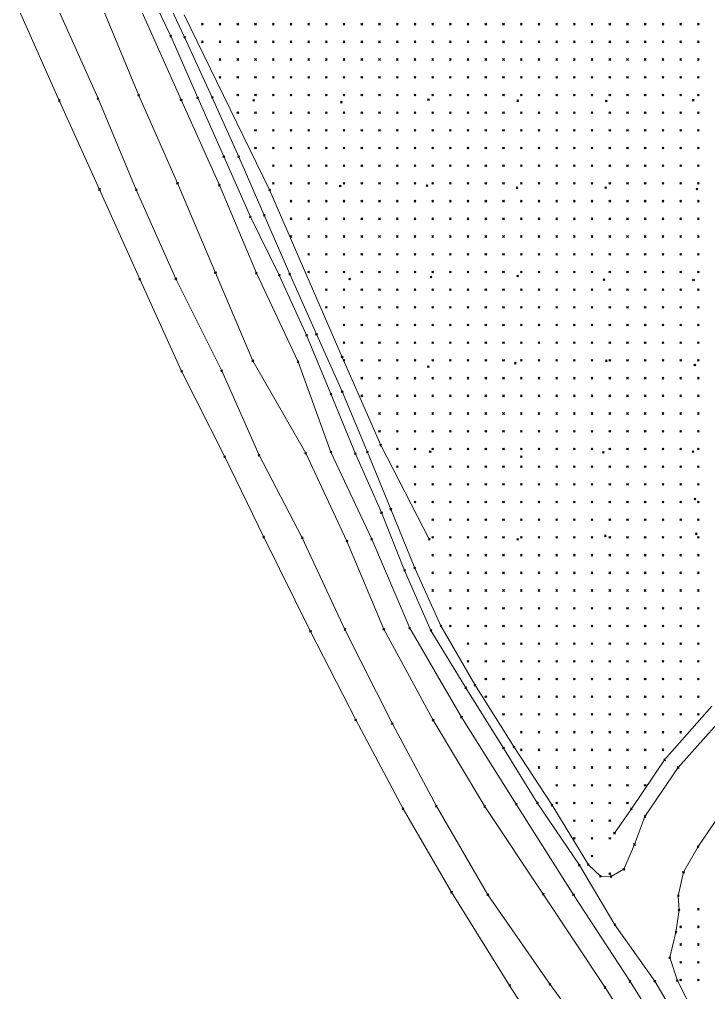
# Model space of a CAD drawing. Header units: metres. Extents: x 441556 to 446409, y 432338 to 461058.
# Drawn here: x 445353.4 to 445470.1, y 434608.5 to 434773.4 of the extents above; entities that cross this region are included whole.
import ezdxf

# ---------------------------------------------------------------- set-up
doc = ezdxf.new("R2010")
doc.units = ezdxf.units.M
doc.header["$MEASUREMENT"] = 0
doc.header["$PDMODE"] = 35
doc.header["$PDSIZE"] = 0.15
for name, color, linetype, lineweight in [('DTM-BRE-RevN_GRP_CANAL', 2, 'Continuous', 0), ('DTM-BRE-RevN_GRP_CANAL IRIGATIE JOS', 2, 'Continuous', 0), ('DTM-BRE-RevN_GRP_CANAL IRIGATIE SUS', 2, 'Continuous', 0), ('DTM-BRE-RevN_GRP_DIG', 2, 'Continuous', 0), ('DTM-BRE-RevN_GRP_TALUZ JOS', 2, 'Continuous', 0), ('DTM-NOK-RevN_LIDAR_co_lidar', 91, 'Continuous', 0), ('DTM-NOK-RevN_RTK', 32, 'Continuous', 0)]:
    doc.layers.add(name, color=color, linetype=linetype, lineweight=lineweight)

msp = doc.modelspace()

# ---------------------------------------------------------------- linework, layer by layer
at = {"layer": 'DTM-BRE-RevN_GRP_CANAL'}
for p, q in [((445374.301, 434780.46, 320.515), (445379.044, 434770.531, 320.467)), ((445376.843, 434780.108, 320.404), (445381.391, 434770.332, 320.414)), ((445379.044, 434770.531, 320.467), (445383.6, 434760.062, 320.385)), ((445381.391, 434770.332, 320.414), (445386.078, 434760.147, 320.412)), ((445383.6, 434760.062, 320.385), (445388.021, 434750.12, 320.411)), ((445386.078, 434760.147, 320.412), (445390.543, 434750.094, 320.414)), ((445388.021, 434750.12, 320.411), (445392.533, 434739.899, 320.38)), ((445390.543, 434750.094, 320.414), (445394.875, 434740.181, 320.367)), ((445392.533, 434739.899, 320.38), (445397.422, 434730.053, 320.205)), ((445394.875, 434740.181, 320.367), (445399.184, 434730.198, 320.212)), ((445397.422, 434730.053, 320.205), (445402.051, 434719.837, 320.243)), ((445399.184, 434730.198, 320.212), (445403.726, 434720.02, 320.195)), ((445403.726, 434720.02, 320.195), (445408.069, 434710.301, 320.189)), ((445402.051, 434719.837, 320.243), (445406.167, 434709.899, 320.198)), ((445408.069, 434710.301, 320.189), (445412.342, 434700.045, 320.22)), ((445406.167, 434709.899, 320.198), (445410.296, 434699.77, 320.242)), ((445410.296, 434699.77, 320.242), (445414.718, 434689.785, 320.176)), ((445412.342, 434700.045, 320.22), (445416.3, 434690.38, 320.186)), ((445416.3, 434690.38, 320.186), (445420.36, 434680.394, 320.104)), ((445414.718, 434689.785, 320.176), (445418.647, 434679.991, 320.153)), ((445420.36, 434680.394, 320.104), (445424.796, 434670.59, 320.037)), ((445418.647, 434679.991, 320.153), (445423.107, 434669.824, 320.047)), ((445424.796, 434670.59, 320.037), (445430.56, 434660.524, 319.929)), ((445423.107, 434669.824, 320.047), (445429.002, 434660.094, 319.897)), ((445429.002, 434660.094, 319.897), (445435.393, 434649.894, 319.923)), ((445430.56, 434660.524, 319.929), (445437.167, 434650.068, 319.896)), ((445435.393, 434649.894, 319.923), (445441.111, 434640.638, 319.909)), ((445437.167, 434650.068, 319.896), (445443.617, 434640.211, 319.922)), ((445441.111, 434640.638, 319.909), (445448.244, 434630.033, 319.842)), ((445443.617, 434640.211, 319.922), (445449.767, 434630.131, 319.817)), ((445448.244, 434630.033, 319.842), (445454.261, 434619.932, 319.929)), ((445449.767, 434630.131, 319.817), (445451.8, 434628.187, 319.841)), ((445453.59, 434628.127, 319.997), (445455.76, 434629.361, 320.007)), ((445451.8, 434628.187, 319.841), (445453.59, 434628.127, 319.997)), ((445464.977, 434624.879, 319.971), (445465.121, 434622.436, 319.908)), ((445465.121, 434622.436, 319.908), (445464.577, 434618.689, 319.815)), ((445454.261, 434619.932, 319.929), (445461.009, 434610.371, 319.685)), ((445464.577, 434618.689, 319.815), (445463.524, 434614.38, 319.682)), ((445463.524, 434614.38, 319.682), (445464.826, 434610.458, 319.58)), ((445461.009, 434610.371, 319.685), (445467.2, 434599.877, 319.506)), ((445464.826, 434610.458, 319.58), (445470.011, 434600.389, 319.48))]:
    msp.add_line(p, q, dxfattribs=at)
at = {"layer": 'DTM-BRE-RevN_GRP_CANAL IRIGATIE JOS'}
for p, q in [((445380.804, 434759.728, 322.281), (445374.179, 434774.529, 322.226)), ((445387.276, 434745.28, 322.349), (445380.804, 434759.728, 322.281)), ((445393.535, 434730.356, 322.397), (445387.276, 434745.28, 322.349)), ((445400.606, 434715.339, 322.37), (445393.535, 434730.356, 322.397)), ((445406.166, 434700.05, 322.318), (445400.606, 434715.339, 322.37)), ((445413.067, 434685.265, 322.194), (445406.166, 434700.05, 322.318)), ((445419.503, 434670.192, 322.117), (445413.067, 434685.265, 322.194)), ((445428.27, 434655.119, 322.074), (445419.503, 434670.192, 322.117)), ((445462.669, 434647.901, 322.431), (445470.691, 434656.982, 322.431)), ((445437.551, 434640.383, 322.142), (445428.27, 434655.119, 322.074)), ((445457.046, 434639.593, 322.317), (445462.669, 434647.901, 322.431)), ((445447.246, 434625.041, 322.028), (445437.551, 434640.383, 322.142)), ((445454.184, 434635.468, 322.374), (445457.046, 434639.593, 322.317)), ((445456.814, 434610.341, 321.804), (445447.246, 434625.041, 322.028)), ((445466.545, 434594.802, 321.629), (445456.814, 434610.341, 321.804))]:
    msp.add_line(p, q, dxfattribs=at)
at = {"layer": 'DTM-BRE-RevN_GRP_CANAL IRIGATIE SUS'}
for p, q in [((445395.789, 434744.461, 321.644), (445381.336, 434774.153, 321.284)), ((445408.065, 434716.154, 321.664), (445395.789, 434744.461, 321.644)), ((445414.586, 434701.225, 321.759), (445408.065, 434716.154, 321.664)), ((445422.809, 434685.288, 321.777), (445414.586, 434701.225, 321.759)), ((445464.956, 434646.606, 320.317), (445472.447, 434655.026, 320.317)), ((445459.333, 434638.298, 320.088), (445464.956, 434646.606, 320.317)), ((445468.333, 434633.202, 320.088), (445473.957, 434641.51, 320.317)), ((445457.566, 434633.553, 319.917), (445459.333, 434638.298, 320.088)), ((445455.76, 434629.361, 320.007), (445457.566, 434633.553, 319.917)), ((445465.87, 434628.851, 320.26), (445468.333, 434633.202, 320.088)), ((445464.977, 434624.879, 319.971), (445465.87, 434628.851, 320.26))]:
    msp.add_line(p, q, dxfattribs=at)
at = {"layer": 'DTM-BRE-RevN_GRP_DIG'}
for p, q in [((445360.168, 434759.636, 326.44), (445353.424, 434774.741, 326.441)), ((445366.736, 434759.951, 326.141), (445360.12, 434774.681, 326.088)), ((445366.978, 434744.545, 326.41), (445360.168, 434759.636, 326.44)), ((445373.194, 434744.502, 326.159), (445366.736, 434759.951, 326.141)), ((445373.79, 434729.326, 326.327), (445366.978, 434744.545, 326.41)), ((445379.894, 434729.409, 326.033), (445373.194, 434744.502, 326.159)), ((445380.881, 434713.748, 326.326), (445373.79, 434729.326, 326.327)), ((445387.677, 434713.837, 325.932), (445379.894, 434729.409, 326.033)), ((445388.172, 434699.261, 326.31), (445380.881, 434713.748, 326.326)), ((445394.001, 434699.502, 326.027), (445387.677, 434713.837, 325.932)), ((445394.782, 434685.635, 326.312), (445388.172, 434699.261, 326.31)), ((445401.312, 434685.51, 325.905), (445394.001, 434699.502, 326.027)), ((445402.701, 434669.664, 326.31), (445394.782, 434685.635, 326.312)), ((445408.536, 434669.976, 325.942), (445401.312, 434685.51, 325.905)), ((445410.37, 434654.648, 326.321), (445402.701, 434669.664, 326.31)), ((445416.567, 434654.015, 326.1), (445408.536, 434669.976, 325.942)), ((445418.377, 434639.588, 326.272), (445410.37, 434654.648, 326.321)), ((445424.031, 434640.028, 326.064), (445416.567, 434654.015, 326.1)), ((445426.572, 434625.466, 326.254), (445418.377, 434639.588, 326.272)), ((445432.729, 434625.032, 326.061), (445424.031, 434640.028, 326.064)), ((445436.421, 434609.669, 326.2), (445426.572, 434625.466, 326.254)), ((445443.261, 434609.838, 326.016), (445432.729, 434625.032, 326.061)), ((445445.706, 434594.984, 326.145), (445436.421, 434609.669, 326.2)), ((445453.826, 434595.61, 325.879), (445443.261, 434609.838, 326.016))]:
    msp.add_line(p, q, dxfattribs=at)
at = {"layer": 'DTM-BRE-RevN_GRP_TALUZ JOS'}
for p, q in [((445373.609, 434760.491, 322.524), (445367.757, 434774.653, 322.444)), ((445380.189, 434745.602, 322.674), (445373.609, 434760.491, 322.524)), ((445386.621, 434730.447, 322.714), (445380.189, 434745.602, 322.674)), ((445392.945, 434715.519, 322.847), (445386.621, 434730.447, 322.714)), ((445401.897, 434699.855, 322.427), (445392.945, 434715.519, 322.847)), ((445408.879, 434684.962, 322.094), (445401.897, 434699.855, 322.427)), ((445415.117, 434670.026, 322.253), (445408.879, 434684.962, 322.094)), ((445423.468, 434654.625, 322.131), (445415.117, 434670.026, 322.253)), ((445432.197, 434639.995, 322.062), (445423.468, 434654.625, 322.131)), ((445442.116, 434625.142, 322.086), (445432.197, 434639.995, 322.062)), ((445452.581, 434609.326, 321.884), (445442.116, 434625.142, 322.086)), ((445462.244, 434594.394, 321.803), (445452.581, 434609.326, 321.884))]:
    msp.add_line(p, q, dxfattribs=at)
at = {"layer": 'DTM-NOK-RevN_LIDAR_co_lidar'}
for p in [(445384.399, 434772.567, 321.055), (445387.398, 434772.567, 321.453), (445390.398, 434772.567, 321.335), (445393.397, 434772.567, 321.334), (445396.396, 434772.567, 321.328), (445399.396, 434772.567, 321.282), (445402.395, 434772.567, 321.22), (445405.394, 434772.567, 321.105), (445408.394, 434772.567, 321.098), (445411.393, 434772.567, 321.134), (445414.393, 434772.567, 321.162), (445417.392, 434772.567, 321.203), (445420.391, 434772.567, 321.256), (445423.391, 434772.567, 321.288), (445426.39, 434772.567, 321.307), (445429.39, 434772.567, 321.323), (445432.389, 434772.567, 321.316), (445435.388, 434772.567, 321.293), (445438.388, 434772.567, 321.357), (445441.387, 434772.567, 321.462), (445444.386, 434772.567, 321.528), (445447.386, 434772.567, 321.578), (445450.385, 434772.567, 321.637), (445453.385, 434772.567, 321.644), (445456.384, 434772.567, 321.66), (445459.383, 434772.567, 321.666), (445462.383, 434772.567, 321.692), (445465.382, 434772.567, 321.719), (445468.382, 434772.567, 321.739), (445384.399, 434769.568, 320.616), (445387.398, 434769.568, 321.036), (445390.398, 434769.568, 321.257), (445393.397, 434769.568, 321.186), (445396.396, 434769.568, 321.187), (445399.396, 434769.568, 321.167), (445402.395, 434769.568, 321.129), (445405.394, 434769.568, 321.118), (445408.394, 434769.568, 321.145), (445411.393, 434769.568, 321.202), (445414.393, 434769.568, 321.254), (445417.392, 434769.568, 321.258), (445420.391, 434769.568, 321.283), (445423.391, 434769.568, 321.315), (445426.39, 434769.568, 321.328), (445429.39, 434769.568, 321.355), (445432.389, 434769.568, 321.414), (445435.388, 434769.568, 321.431), (445438.388, 434769.568, 321.45), (445441.387, 434769.568, 321.522), (445444.386, 434769.568, 321.558), (445447.386, 434769.568, 321.603), (445450.385, 434769.568, 321.63), (445453.385, 434769.568, 321.659), (445456.384, 434769.568, 321.697), (445459.383, 434769.568, 321.704), (445462.383, 434769.568, 321.731), (445465.382, 434769.568, 321.764), (445468.382, 434769.568, 321.754), (445387.398, 434766.568, 320.626), (445390.398, 434766.568, 320.958), (445393.397, 434766.568, 321.138), (445396.396, 434766.568, 321.093), (445399.396, 434766.568, 321.078), (445402.395, 434766.568, 321.112), (445405.394, 434766.568, 321.189), (445408.394, 434766.568, 321.269), (445411.393, 434766.568, 321.343), (445414.393, 434766.568, 321.361), (445417.392, 434766.568, 321.364), (445420.391, 434766.568, 321.334), (445423.391, 434766.568, 321.302), (445426.39, 434766.568, 321.358), (445429.39, 434766.568, 321.428), (445432.389, 434766.568, 321.466), (445435.388, 434766.568, 321.493), (445438.388, 434766.568, 321.506), (445441.387, 434766.568, 321.522), (445444.386, 434766.568, 321.515), (445447.386, 434766.568, 321.568), (445450.385, 434766.568, 321.614), (445453.385, 434766.568, 321.607), (445456.384, 434766.568, 321.639), (445459.383, 434766.568, 321.66), (445462.383, 434766.568, 321.682), (445465.382, 434766.568, 321.728), (445468.382, 434766.568, 321.727), (445387.398, 434763.569, 320.565), (445390.398, 434763.569, 320.909), (445393.397, 434763.569, 321.196), (445396.396, 434763.569, 321.097), (445399.396, 434763.569, 321.101), (445402.395, 434763.569, 321.17), (445405.394, 434763.569, 321.228), (445408.394, 434763.569, 321.32), (445411.393, 434763.569, 321.375), (445414.393, 434763.569, 321.423), (445417.392, 434763.569, 321.436), (445420.391, 434763.569, 321.416), (445423.391, 434763.569, 321.415), (445426.39, 434763.569, 321.458), (445429.39, 434763.569, 321.503), (445432.389, 434763.569, 321.52), (445435.388, 434763.569, 321.497), (445438.388, 434763.569, 321.482), (445441.387, 434763.569, 321.547), (445444.386, 434763.569, 321.579), (445447.386, 434763.569, 321.616), (445450.385, 434763.569, 321.597), (445453.385, 434763.569, 321.617), (445456.384, 434763.569, 321.647), (445459.383, 434763.569, 321.682), (445462.383, 434763.569, 321.678), (445465.382, 434763.569, 321.678), (445468.382, 434763.569, 321.723), (445390.398, 434760.57, 320.698), (445393.397, 434760.57, 321.213), (445396.396, 434760.57, 321.189), (445399.396, 434760.57, 321.185), (445402.395, 434760.57, 321.217), (445405.394, 434760.57, 321.277), (445408.394, 434760.57, 321.326), (445411.393, 434760.57, 321.375), (445414.393, 434760.57, 321.391), (445417.392, 434760.57, 321.426), (445420.391, 434760.57, 321.425), (445423.391, 434760.57, 321.443), (445426.39, 434760.57, 321.477), (445429.39, 434760.57, 321.457), (445432.389, 434760.57, 321.448), (445435.388, 434760.57, 321.46), (445438.388, 434760.57, 321.475), (445441.387, 434760.57, 321.509), (445444.386, 434760.57, 321.566), (445447.386, 434760.57, 321.599), (445450.385, 434760.57, 321.609), (445453.385, 434760.57, 321.6), (445456.384, 434760.57, 321.607), (445459.383, 434760.57, 321.62), (445462.383, 434760.57, 321.655), (445465.382, 434760.57, 321.694), (445468.382, 434760.57, 321.727), (445390.398, 434757.57, 320.227), (445393.397, 434757.57, 320.779), (445396.396, 434757.57, 321.423), (445399.396, 434757.57, 321.446), (445402.395, 434757.57, 321.468), (445405.394, 434757.57, 321.473), (445408.394, 434757.57, 321.403), (445411.393, 434757.57, 321.392), (445414.393, 434757.57, 321.413), (445417.392, 434757.57, 321.443), (445420.391, 434757.57, 321.467), (445423.391, 434757.57, 321.478), (445426.39, 434757.57, 321.47), (445429.39, 434757.57, 321.459), (445432.389, 434757.57, 321.45), (445435.388, 434757.57, 321.526), (445438.388, 434757.57, 321.526), (445441.387, 434757.57, 321.533), (445444.386, 434757.57, 321.606), (445447.386, 434757.57, 321.625), (445450.385, 434757.57, 321.626), (445453.385, 434757.57, 321.643), (445456.384, 434757.57, 321.688), (445459.383, 434757.57, 321.701), (445462.383, 434757.57, 321.693), (445465.382, 434757.57, 321.7), (445468.382, 434757.57, 321.744), (445393.397, 434754.571, 321.021), (445396.396, 434754.571, 322.144), (445399.396, 434754.571, 321.807), (445402.395, 434754.571, 321.778), (445405.394, 434754.571, 321.605), (445408.394, 434754.571, 321.398), (445411.393, 434754.571, 321.383), (445414.393, 434754.571, 321.43), (445417.392, 434754.571, 321.455), (445420.391, 434754.571, 321.467), (445423.391, 434754.571, 321.502), (445426.39, 434754.571, 321.518), (445429.39, 434754.571, 321.542), (445432.389, 434754.571, 321.566), (445435.388, 434754.571, 321.555), (445438.388, 434754.571, 321.575), (445441.387, 434754.571, 321.595), (445444.386, 434754.571, 321.613), (445447.386, 434754.571, 321.639), (445450.385, 434754.571, 321.638), (445453.385, 434754.571, 321.703), (445456.384, 434754.571, 321.777), (445459.383, 434754.571, 321.745), (445462.383, 434754.571, 321.716), (445465.382, 434754.571, 321.711), (445468.382, 434754.571, 321.71), (445393.397, 434751.571, 321.077), (445396.396, 434751.571, 321.913), (445399.396, 434751.571, 322.161), (445402.395, 434751.571, 322.048), (445405.394, 434751.571, 321.724), (445408.394, 434751.571, 321.513), (445411.393, 434751.571, 321.514), (445414.393, 434751.571, 321.559), (445417.392, 434751.571, 321.563), (445420.391, 434751.571, 321.564), (445423.391, 434751.571, 321.595), (445426.39, 434751.571, 321.597), (445429.39, 434751.571, 321.606), (445432.389, 434751.571, 321.619), (445435.388, 434751.571, 321.658), (445438.388, 434751.571, 321.722), (445441.387, 434751.571, 321.747), (445444.386, 434751.571, 321.751), (445447.386, 434751.571, 321.765), (445450.385, 434751.571, 321.792), (445453.385, 434751.571, 321.799), (445456.384, 434751.571, 321.812), (445459.383, 434751.571, 321.733), (445462.383, 434751.571, 321.717), (445465.382, 434751.571, 321.728), (445468.382, 434751.571, 321.772), (445396.396, 434748.572, 321.843), (445399.396, 434748.572, 322.552), (445402.395, 434748.572, 322.193), (445405.394, 434748.572, 321.796), (445408.394, 434748.572, 321.561), (445411.393, 434748.572, 321.563), (445414.393, 434748.572, 321.585), (445417.392, 434748.572, 321.641), (445420.391, 434748.572, 321.682), (445423.391, 434748.572, 321.668), (445426.39, 434748.572, 321.637), (445429.39, 434748.572, 321.641), (445432.389, 434748.572, 321.676), (445435.388, 434748.572, 321.71), (445438.388, 434748.572, 321.8), (445441.387, 434748.572, 321.847), (445444.386, 434748.572, 321.889), (445447.386, 434748.572, 321.862), (445450.385, 434748.572, 321.827), (445453.385, 434748.572, 321.825), (445456.384, 434748.572, 321.815), (445459.383, 434748.572, 321.773), (445462.383, 434748.572, 321.762), (445465.382, 434748.572, 321.767), (445468.382, 434748.572, 321.809), (445396.396, 434745.573, 321.932), (445399.396, 434745.573, 322.751), (445402.395, 434745.573, 322.311), (445405.394, 434745.573, 321.862), (445408.394, 434745.573, 321.672), (445411.393, 434745.573, 321.653), (445414.393, 434745.573, 321.673), (445417.392, 434745.573, 321.727), (445420.391, 434745.573, 321.74), (445423.391, 434745.573, 321.7), (445426.39, 434745.573, 321.668), (445429.39, 434745.573, 321.663), (445432.389, 434745.573, 321.668), (445435.388, 434745.573, 321.708), (445438.388, 434745.573, 321.774), (445441.387, 434745.573, 321.853), (445444.386, 434745.573, 321.915), (445447.386, 434745.573, 321.928), (445450.385, 434745.573, 321.875), (445453.385, 434745.573, 321.874), (445456.384, 434745.573, 321.856), (445459.383, 434745.573, 321.82), (445462.383, 434745.573, 321.802), (445465.382, 434745.573, 321.804), (445468.382, 434745.573, 321.852), (445399.396, 434742.573, 321.917), (445402.395, 434742.573, 321.969), (445405.394, 434742.573, 321.746), (445408.394, 434742.573, 321.621), (445411.393, 434742.573, 321.598), (445414.393, 434742.573, 321.59), (445417.392, 434742.573, 321.598), (445420.391, 434742.573, 321.625), (445423.391, 434742.573, 321.639), (445426.39, 434742.573, 321.617), (445429.39, 434742.573, 321.592), (445432.389, 434742.573, 321.587), (445435.388, 434742.573, 321.595), (445438.388, 434742.573, 321.643), (445441.387, 434742.573, 321.695), (445444.386, 434742.573, 321.74), (445447.386, 434742.573, 321.733), (445450.385, 434742.573, 321.749), (445453.385, 434742.573, 321.771), (445456.384, 434742.573, 321.728), (445459.383, 434742.573, 321.714), (445462.383, 434742.573, 321.705), (445465.382, 434742.573, 321.72), (445468.382, 434742.573, 321.771), (445399.396, 434739.574, 321.172), (445402.395, 434739.574, 321.801), (445405.394, 434739.574, 321.647), (445408.394, 434739.574, 321.62), (445411.393, 434739.574, 321.591), (445414.393, 434739.574, 321.55), (445417.392, 434739.574, 321.534), (445420.391, 434739.574, 321.552), (445423.391, 434739.574, 321.572), (445426.39, 434739.574, 321.572), (445429.39, 434739.574, 321.564), (445432.389, 434739.574, 321.559), (445435.388, 434739.574, 321.575), (445438.388, 434739.574, 321.608), (445441.387, 434739.574, 321.619), (445444.386, 434739.574, 321.631), (445447.386, 434739.574, 321.667), (445450.385, 434739.574, 321.722), (445453.385, 434739.574, 321.747), (445456.384, 434739.574, 321.69), (445459.383, 434739.574, 321.655), (445462.383, 434739.574, 321.68), (445465.382, 434739.574, 321.702), (445468.382, 434739.574, 321.749), (445399.396, 434736.574, 320.742), (445402.395, 434736.574, 321.657), (445405.394, 434736.574, 321.744), (445408.394, 434736.574, 321.741), (445411.393, 434736.574, 321.597), (445414.393, 434736.574, 321.608), (445417.392, 434736.574, 321.546), (445420.391, 434736.574, 321.549), (445423.391, 434736.574, 321.552), (445426.39, 434736.574, 321.544), (445429.39, 434736.574, 321.557), (445432.389, 434736.574, 321.602), (445435.388, 434736.574, 321.652), (445438.388, 434736.574, 321.65), (445441.387, 434736.574, 321.659), (445444.386, 434736.574, 321.707), (445447.386, 434736.574, 321.712), (445450.385, 434736.574, 321.755), (445453.385, 434736.574, 321.822), (445456.384, 434736.574, 321.798), (445459.383, 434736.574, 321.739), (445462.383, 434736.574, 321.741), (445465.382, 434736.574, 321.74), (445468.382, 434736.574, 321.793), (445402.395, 434733.575, 321.155), (445405.394, 434733.575, 322.241), (445408.394, 434733.575, 322.011), (445411.393, 434733.575, 321.508), (445414.393, 434733.575, 321.563), (445417.392, 434733.575, 321.589), (445420.391, 434733.575, 321.63), (445423.391, 434733.575, 321.575), (445426.39, 434733.575, 321.562), (445429.39, 434733.575, 321.602), (445432.389, 434733.575, 321.609), (445435.388, 434733.575, 321.609), (445438.388, 434733.575, 321.65), (445441.387, 434733.575, 321.654), (445444.386, 434733.575, 321.695), (445447.386, 434733.575, 321.703), (445450.385, 434733.575, 321.794), (445453.385, 434733.575, 321.893), (445456.384, 434733.575, 321.854), (445459.383, 434733.575, 321.818), (445462.383, 434733.575, 321.79), (445465.382, 434733.575, 321.774), (445468.382, 434733.575, 321.793), (445402.395, 434730.576, 320.793), (445405.394, 434730.576, 321.889), (445408.394, 434730.576, 321.782), (445411.393, 434730.576, 321.602), (445414.393, 434730.576, 321.682), (445417.392, 434730.576, 321.649), (445420.391, 434730.576, 321.564), (445423.391, 434730.576, 321.558), (445426.39, 434730.576, 321.541), (445429.39, 434730.576, 321.56), (445432.389, 434730.576, 321.584), (445435.388, 434730.576, 321.574), (445438.388, 434730.576, 321.602), (445441.387, 434730.576, 321.633), (445444.386, 434730.576, 321.691), (445447.386, 434730.576, 321.722), (445450.385, 434730.576, 321.795), (445453.385, 434730.576, 321.846), (445456.384, 434730.576, 321.846), (445459.383, 434730.576, 321.871), (445462.383, 434730.576, 321.835), (445465.382, 434730.576, 321.796), (445468.382, 434730.576, 321.929), (445405.394, 434727.576, 321.083), (445408.394, 434727.576, 321.699), (445411.393, 434727.576, 321.721), (445414.393, 434727.576, 321.695), (445417.392, 434727.576, 321.758), (445420.391, 434727.576, 321.741), (445423.391, 434727.576, 321.609), (445426.39, 434727.576, 321.604), (445429.39, 434727.576, 321.638), (445432.389, 434727.576, 321.665), (445435.388, 434727.576, 321.678), (445438.388, 434727.576, 321.676), (445441.387, 434727.576, 321.718), (445444.386, 434727.576, 321.773), (445447.386, 434727.576, 321.855), (445450.385, 434727.576, 321.921), (445453.385, 434727.576, 321.95), (445456.384, 434727.576, 321.993), (445459.383, 434727.576, 322.026), (445462.383, 434727.576, 321.922), (445465.382, 434727.576, 321.924), (445468.382, 434727.576, 322.017), (445405.394, 434724.577, 320.593), (445408.394, 434724.577, 321.666), (445411.393, 434724.577, 322.024), (445414.393, 434724.577, 321.898), (445417.392, 434724.577, 321.961), (445420.391, 434724.577, 321.808), (445423.391, 434724.577, 321.635), (445426.39, 434724.577, 321.672), (445429.39, 434724.577, 321.678), (445432.389, 434724.577, 321.722), (445435.388, 434724.577, 321.756), (445438.388, 434724.577, 321.763), (445441.387, 434724.577, 321.764), (445444.386, 434724.577, 321.81), (445447.386, 434724.577, 321.877), (445450.385, 434724.577, 321.957), (445453.385, 434724.577, 322.017), (445456.384, 434724.577, 322.012), (445459.383, 434724.577, 321.953), (445462.383, 434724.577, 321.926), (445465.382, 434724.577, 321.969), (445468.382, 434724.577, 322.019), (445408.394, 434721.578, 321.435), (445411.393, 434721.578, 322.618), (445414.393, 434721.578, 322.611), (445417.392, 434721.578, 322.245), (445420.391, 434721.578, 321.875), (445423.391, 434721.578, 321.678), (445426.39, 434721.578, 321.678), (445429.39, 434721.578, 321.672), (445432.389, 434721.578, 321.662), (445435.388, 434721.578, 321.714), (445438.388, 434721.578, 321.723), (445441.387, 434721.578, 321.696), (445444.386, 434721.578, 321.752), (445447.386, 434721.578, 321.79), (445450.385, 434721.578, 321.861), (445453.385, 434721.578, 321.891), (445456.384, 434721.578, 321.913), (445459.383, 434721.578, 321.868), (445462.383, 434721.578, 321.867), (445465.382, 434721.578, 321.915), (445468.382, 434721.578, 322.01), (445408.394, 434718.578, 321.763), (445411.393, 434718.578, 323.132), (445414.393, 434718.578, 322.992), (445417.392, 434718.578, 322.48), (445420.391, 434718.578, 321.937), (445423.391, 434718.578, 321.705), (445426.39, 434718.578, 321.671), (445429.39, 434718.578, 321.691), (445432.389, 434718.578, 321.673), (445435.388, 434718.578, 321.69), (445438.388, 434718.578, 321.716), (445441.387, 434718.578, 321.757), (445444.386, 434718.578, 321.748), (445447.386, 434718.578, 321.772), (445450.385, 434718.578, 321.828), (445453.385, 434718.578, 321.852), (445456.384, 434718.578, 321.864), (445459.383, 434718.578, 321.882), (445462.383, 434718.578, 321.902), (445465.382, 434718.578, 321.945), (445468.382, 434718.578, 322.019), (445408.394, 434715.579, 321.514), (445411.393, 434715.579, 322.528), (445414.393, 434715.579, 322.928), (445417.392, 434715.579, 322.482), (445420.391, 434715.579, 322.06), (445423.391, 434715.579, 321.734), (445426.39, 434715.579, 321.683), (445429.39, 434715.579, 321.67), (445432.389, 434715.579, 321.682), (445435.388, 434715.579, 321.742), (445438.388, 434715.579, 321.774), (445441.387, 434715.579, 321.809), (445444.386, 434715.579, 321.809), (445447.386, 434715.579, 321.857), (445450.385, 434715.579, 321.921), (445453.385, 434715.579, 321.949), (445456.384, 434715.579, 321.971), (445459.383, 434715.579, 322.012), (445462.383, 434715.579, 322.036), (445465.382, 434715.579, 322.1), (445468.382, 434715.579, 322.138), (445411.393, 434712.579, 321.526), (445414.393, 434712.579, 322.494), (445417.392, 434712.579, 322.506), (445420.391, 434712.579, 322.353), (445423.391, 434712.579, 321.907), (445426.39, 434712.579, 321.646), (445429.39, 434712.579, 321.648), (445432.389, 434712.579, 321.663), (445435.388, 434712.579, 321.708), (445438.388, 434712.579, 321.756), (445441.387, 434712.579, 321.802), (445444.386, 434712.579, 321.828), (445447.386, 434712.579, 321.881), (445450.385, 434712.579, 321.98), (445453.385, 434712.579, 322.058), (445456.384, 434712.579, 322.091), (445459.383, 434712.579, 322.124), (445462.383, 434712.579, 322.14), (445465.382, 434712.579, 322.218), (445468.382, 434712.579, 322.278), (445411.393, 434709.58, 320.76), (445414.393, 434709.58, 321.571), (445417.392, 434709.58, 322.277), (445420.391, 434709.58, 322.731), (445423.391, 434709.58, 322.171), (445426.39, 434709.58, 321.852), (445429.39, 434709.58, 321.704), (445432.389, 434709.58, 321.668), (445435.388, 434709.58, 321.692), (445438.388, 434709.58, 321.74), (445441.387, 434709.58, 321.853), (445444.386, 434709.58, 322.042), (445447.386, 434709.58, 322.042), (445450.385, 434709.58, 322.059), (445453.385, 434709.58, 322.096), (445456.384, 434709.58, 322.119), (445459.383, 434709.58, 322.184), (445462.383, 434709.58, 322.284), (445465.382, 434709.58, 322.315), (445468.382, 434709.58, 322.357), (445414.393, 434706.581, 321.253), (445417.392, 434706.581, 322.172), (445420.391, 434706.581, 322.593), (445423.391, 434706.581, 322.086), (445426.39, 434706.581, 321.716), (445429.39, 434706.581, 321.637), (445432.389, 434706.581, 321.652), (445435.388, 434706.581, 321.69), (445438.388, 434706.581, 321.749), (445441.387, 434706.581, 321.832), (445444.386, 434706.581, 321.993), (445447.386, 434706.581, 322.087), (445450.385, 434706.581, 322.097), (445453.385, 434706.581, 322.117), (445456.384, 434706.581, 322.108), (445459.383, 434706.581, 322.129), (445462.383, 434706.581, 322.227), (445465.382, 434706.581, 322.251), (445468.382, 434706.581, 322.237), (445414.393, 434703.581, 321.549), (445417.392, 434703.581, 322.761), (445420.391, 434703.581, 322.724), (445423.391, 434703.581, 322.164), (445426.39, 434703.581, 321.721), (445429.39, 434703.581, 321.64), (445432.389, 434703.581, 321.659), (445435.388, 434703.581, 321.701), (445438.388, 434703.581, 321.773), (445441.387, 434703.581, 321.888), (445444.386, 434703.581, 322.001), (445447.386, 434703.581, 322.114), (445450.385, 434703.581, 322.141), (445453.385, 434703.581, 322.174), (445456.384, 434703.581, 322.15), (445459.383, 434703.581, 322.118), (445462.383, 434703.581, 322.103), (445465.382, 434703.581, 322.136), (445468.382, 434703.581, 322.184), (445417.392, 434700.582, 322.434), (445420.391, 434700.582, 322.348), (445423.391, 434700.582, 321.861), (445426.39, 434700.582, 321.661), (445429.39, 434700.582, 321.653), (445432.389, 434700.582, 321.64), (445435.388, 434700.582, 321.752), (445438.388, 434700.582, 321.804), (445441.387, 434700.582, 321.904), (445444.386, 434700.582, 322.033), (445447.386, 434700.582, 322.074), (445450.385, 434700.582, 322.105), (445453.385, 434700.582, 322.182), (445456.384, 434700.582, 322.204), (445459.383, 434700.582, 322.158), (445462.383, 434700.582, 322.134), (445465.382, 434700.582, 322.156), (445468.382, 434700.582, 322.184), (445417.392, 434697.583, 321.583), (445420.391, 434697.583, 322.076), (445423.391, 434697.583, 322.015), (445426.39, 434697.583, 321.866), (445429.39, 434697.583, 321.791), (445432.389, 434697.583, 321.703), (445435.388, 434697.583, 321.762), (445438.388, 434697.583, 321.776), (445441.387, 434697.583, 321.95), (445444.386, 434697.583, 322.244), (445447.386, 434697.583, 322.064), (445450.385, 434697.583, 322.085), (445453.385, 434697.583, 322.248), (445456.384, 434697.583, 322.369), (445459.383, 434697.583, 322.268), (445462.383, 434697.583, 322.244), (445465.382, 434697.583, 322.206), (445468.382, 434697.583, 322.169), (445420.391, 434694.583, 321.795), (445423.391, 434694.583, 322.046), (445426.39, 434694.583, 321.969), (445429.39, 434694.583, 321.755), (445432.389, 434694.583, 321.716), (445435.388, 434694.583, 321.675), (445438.388, 434694.583, 321.738), (445441.387, 434694.583, 321.921), (445444.386, 434694.583, 322.07), (445447.386, 434694.583, 321.904), (445450.385, 434694.583, 321.995), (445453.385, 434694.583, 322.162), (445456.384, 434694.583, 322.254), (445459.383, 434694.583, 322.229), (445462.383, 434694.583, 322.198), (445465.382, 434694.583, 322.134), (445468.382, 434694.583, 322.122), (445420.391, 434691.584, 321.191), (445423.391, 434691.584, 322.286), (445426.39, 434691.584, 322.168), (445429.39, 434691.584, 321.859), (445432.389, 434691.584, 321.654), (445435.388, 434691.584, 321.626), (445438.388, 434691.584, 321.682), (445441.387, 434691.584, 321.859), (445444.386, 434691.584, 322.071), (445447.386, 434691.584, 322.093), (445450.385, 434691.584, 322.124), (445453.385, 434691.584, 322.236), (445456.384, 434691.584, 322.286), (445459.383, 434691.584, 322.276), (445462.383, 434691.584, 322.308), (445465.382, 434691.584, 322.331), (445468.382, 434691.584, 322.189), (445423.391, 434688.584, 321.861), (445426.39, 434688.584, 322.372), (445429.39, 434688.584, 322.077), (445432.389, 434688.584, 321.833), (445435.388, 434688.584, 321.764), (445438.388, 434688.584, 321.867), (445441.387, 434688.584, 322.046), (445444.386, 434688.584, 322.324), (445447.386, 434688.584, 322.352), (445450.385, 434688.584, 322.274), (445453.385, 434688.584, 322.381), (445456.384, 434688.584, 322.42), (445459.383, 434688.584, 322.479), (445462.383, 434688.584, 322.393), (445465.382, 434688.584, 322.396), (445468.382, 434688.584, 322.32), (445423.391, 434685.585, 321.802), (445426.39, 434685.585, 322.757), (445429.39, 434685.585, 322.419), (445432.389, 434685.585, 322.064), (445435.388, 434685.585, 321.935), (445438.388, 434685.585, 321.947), (445441.387, 434685.585, 322.23), (445444.386, 434685.585, 322.547), (445447.386, 434685.585, 322.439), (445450.385, 434685.585, 322.338), (445453.385, 434685.585, 322.43), (445456.384, 434685.585, 322.54), (445459.383, 434685.585, 322.728), (445462.383, 434685.585, 322.695), (445465.382, 434685.585, 322.703), (445468.382, 434685.585, 322.744), (445423.391, 434682.586, 321.564), (445426.39, 434682.586, 322.82), (445429.39, 434682.586, 322.454), (445432.389, 434682.586, 322.339), (445435.388, 434682.586, 322.426), (445438.388, 434682.586, 322.552), (445441.387, 434682.586, 322.856), (445444.386, 434682.586, 323.204), (445447.386, 434682.586, 323.129), (445450.385, 434682.586, 323.22), (445453.385, 434682.586, 323.301), (445456.384, 434682.586, 323.272), (445459.383, 434682.586, 323.223), (445462.383, 434682.586, 323.057), (445465.382, 434682.586, 323.174), (445468.382, 434682.586, 323.234), (445423.391, 434679.586, 321.036), (445426.39, 434679.586, 322.187), (445429.39, 434679.586, 322.333), (445432.389, 434679.586, 322.586), (445435.388, 434679.586, 323.347), (445438.388, 434679.586, 323.396), (445441.387, 434679.586, 323.37), (445444.386, 434679.586, 323.514), (445447.386, 434679.586, 323.538), (445450.385, 434679.586, 323.612), (445453.385, 434679.586, 323.843), (445456.384, 434679.586, 323.955), (445459.383, 434679.586, 323.814), (445462.383, 434679.586, 323.77), (445465.382, 434679.586, 323.84), (445468.382, 434679.586, 323.922), (445423.391, 434676.587, 320.495), (445426.39, 434676.587, 321.316), (445429.39, 434676.587, 322.22), (445432.389, 434676.587, 322.616), (445435.388, 434676.587, 323.389), (445438.388, 434676.587, 323.694), (445441.387, 434676.587, 323.593), (445444.386, 434676.587, 323.725), (445447.386, 434676.587, 323.684), (445450.385, 434676.587, 323.737), (445453.385, 434676.587, 323.758), (445456.384, 434676.587, 323.77), (445459.383, 434676.587, 323.894), (445462.383, 434676.587, 324.117), (445465.382, 434676.587, 324.152), (445468.382, 434676.587, 324.438), (445426.39, 434673.587, 320.635), (445429.39, 434673.587, 321.795), (445432.389, 434673.587, 322.585), (445435.388, 434673.587, 323.101), (445438.388, 434673.587, 323.656), (445441.387, 434673.587, 323.74), (445444.386, 434673.587, 323.747), (445447.386, 434673.587, 323.741), (445450.385, 434673.587, 323.773), (445453.385, 434673.587, 323.696), (445456.384, 434673.587, 323.676), (445459.383, 434673.587, 323.814), (445462.383, 434673.587, 324.008), (445465.382, 434673.587, 324), (445468.382, 434673.587, 324.124), (445426.39, 434670.588, 320.143), (445429.39, 434670.588, 320.988), (445432.389, 434670.588, 322.331), (445435.388, 434670.588, 323.015), (445438.388, 434670.588, 323.605), (445441.387, 434670.588, 323.812), (445444.386, 434670.588, 323.691), (445447.386, 434670.588, 323.71), (445450.385, 434670.588, 323.742), (445453.385, 434670.588, 323.771), (445456.384, 434670.588, 323.792), (445459.383, 434670.588, 323.866), (445462.383, 434670.588, 323.982), (445465.382, 434670.588, 323.953), (445468.382, 434670.588, 324.046), (445429.39, 434667.589, 320.433), (445432.389, 434667.589, 321.718), (445435.388, 434667.589, 322.906), (445438.388, 434667.589, 323.682), (445441.387, 434667.589, 324.108), (445444.386, 434667.589, 324.029), (445447.386, 434667.589, 323.759), (445450.385, 434667.589, 323.678), (445453.385, 434667.589, 323.689), (445456.384, 434667.589, 323.764), (445459.383, 434667.589, 323.963), (445462.383, 434667.589, 324.08), (445465.382, 434667.589, 324.068), (445468.382, 434667.589, 324.147), (445429.39, 434664.589, 320.052), (445432.389, 434664.589, 320.915), (445435.388, 434664.589, 322.437), (445438.388, 434664.589, 323.437), (445441.387, 434664.589, 323.59), (445444.386, 434664.589, 323.782), (445447.386, 434664.589, 323.694), (445450.385, 434664.589, 323.667), (445453.385, 434664.589, 323.775), (445456.384, 434664.589, 323.832), (445459.383, 434664.589, 324.018), (445462.383, 434664.589, 324.104), (445465.382, 434664.589, 324.251), (445468.382, 434664.589, 324.373), (445432.389, 434661.59, 320.261), (445435.388, 434661.59, 321.401), (445438.388, 434661.59, 322.876), (445441.387, 434661.59, 323.381), (445444.386, 434661.59, 323.427), (445447.386, 434661.59, 323.536), (445450.385, 434661.59, 323.738), (445453.385, 434661.59, 323.841), (445456.384, 434661.59, 323.941), (445459.383, 434661.59, 324.045), (445462.383, 434661.59, 324.108), (445465.382, 434661.59, 324.065), (445468.382, 434661.59, 323.825), (445432.389, 434658.591, 320.178), (445435.388, 434658.591, 320.546), (445438.388, 434658.591, 322.053), (445441.387, 434658.591, 323.154), (445444.386, 434658.591, 323.373), (445447.386, 434658.591, 323.611), (445450.385, 434658.591, 323.772), (445453.385, 434658.591, 323.973), (445456.384, 434658.591, 324.082), (445459.383, 434658.591, 324.168), (445462.383, 434658.591, 324.072), (445465.382, 434658.591, 323.709), (445468.382, 434658.591, 323.445), (445435.388, 434655.591, 320.115), (445438.388, 434655.591, 321.059), (445441.387, 434655.591, 322.618), (445444.386, 434655.591, 323.342), (445447.386, 434655.591, 323.574), (445450.385, 434655.591, 323.732), (445453.385, 434655.591, 323.897), (445456.384, 434655.591, 324.142), (445459.383, 434655.591, 324.301), (445462.383, 434655.591, 323.986), (445465.382, 434655.591, 323.527), (445468.382, 434655.591, 323.204), (445438.388, 434652.592, 320.31), (445441.387, 434652.592, 321.628), (445444.386, 434652.592, 323.247), (445447.386, 434652.592, 323.555), (445450.385, 434652.592, 323.738), (445453.385, 434652.592, 323.83), (445456.384, 434652.592, 324.01), (445459.383, 434652.592, 324.086), (445462.383, 434652.592, 323.667), (445465.382, 434652.592, 323.276), (445438.388, 434649.592, 320.084), (445441.387, 434649.592, 320.812), (445444.386, 434649.592, 322.581), (445447.386, 434649.592, 323.425), (445450.385, 434649.592, 323.669), (445453.385, 434649.592, 323.678), (445456.384, 434649.592, 323.648), (445459.383, 434649.592, 323.557), (445462.383, 434649.592, 323.283), (445441.387, 434646.593, 320.224), (445444.386, 434646.593, 321.407), (445447.386, 434646.593, 323.112), (445450.385, 434646.593, 323.553), (445453.385, 434646.593, 323.472), (445456.384, 434646.593, 323.4), (445459.383, 434646.593, 323.309), (445444.386, 434643.594, 320.698), (445447.386, 434643.594, 322.445), (445450.385, 434643.594, 323.369), (445453.385, 434643.594, 323.303), (445456.384, 434643.594, 323.245), (445459.383, 434643.594, 323.129), (445444.386, 434640.594, 320.107), (445447.386, 434640.594, 321.084), (445450.385, 434640.594, 322.52), (445453.385, 434640.594, 323.085), (445456.384, 434640.594, 323.086), (445447.386, 434637.595, 320.205), (445450.385, 434637.595, 321.331), (445453.385, 434637.595, 322.751), (445447.386, 434634.595, 319.937), (445450.385, 434634.595, 320.478), (445453.385, 434634.595, 321.789), (445450.385, 434631.596, 319.946), (445453.385, 434628.597, 320.011), (445468.382, 434622.598, 320.368), (445465.382, 434619.599, 319.914), (445468.382, 434619.599, 320.846), (445465.382, 434616.599, 319.945), (445468.382, 434616.599, 321.022), (445465.382, 434613.6, 319.871), (445468.382, 434613.6, 320.948), (445465.382, 434610.6, 319.586), (445468.382, 434610.6, 320.4)]:
    msp.add_point(p, dxfattribs=at)
at = {"layer": 'DTM-NOK-RevN_RTK'}
for p in [(445379.044, 434770.531, 320.467), (445381.391, 434770.332, 320.414), (445360.168, 434759.636, 326.44), (445366.736, 434759.951, 326.141), (445373.609, 434760.491, 322.524), (445380.804, 434759.728, 322.281), (445383.6, 434760.062, 320.385), (445386.078, 434760.147, 320.412), (445393.064, 434759.646, 321.287), (445422.688, 434759.782, 321.33), (445437.802, 434759.564, 321.439), (445452.815, 434759.539, 321.58), (445467.51, 434759.69, 321.701), (445407.94, 434759.353, 321.301), (445388.021, 434750.12, 320.411), (445390.543, 434750.094, 320.414), (445366.978, 434744.545, 326.41), (445380.189, 434745.602, 322.674), (445387.276, 434745.28, 322.349), (445407.719, 434745.155, 321.678), (445422.444, 434745.206, 321.653), (445437.671, 434744.825, 321.745), (445452.7, 434744.859, 321.863), (445468.147, 434744.637, 321.917), (445373.194, 434744.502, 326.159), (445395.789, 434744.461, 321.644), (445392.533, 434739.899, 320.38), (445394.875, 434740.181, 320.367), (445386.621, 434730.447, 322.714), (445393.535, 434730.356, 322.397), (445397.422, 434730.053, 320.205), (445399.184, 434730.198, 320.212), (445423.124, 434729.713, 321.53), (445437.77, 434729.878, 321.6), (445373.79, 434729.326, 326.327), (445379.894, 434729.409, 326.033), (445409.355, 434729.388, 321.491), (445452.399, 434729.256, 321.801), (445467.559, 434729.209, 321.954), (445402.051, 434719.837, 320.243), (445403.726, 434720.02, 320.195), (445392.945, 434715.519, 322.847), (445400.606, 434715.339, 322.37), (445408.065, 434716.154, 321.664), (445437.376, 434715.108, 321.794), (445452.8, 434715.518, 321.979), (445380.881, 434713.748, 326.326), (445387.677, 434713.837, 325.932), (445422.658, 434714.535, 321.66), (445467.786, 434714.787, 322.154), (445406.167, 434709.899, 320.198), (445408.069, 434710.301, 320.189), (445406.166, 434700.05, 322.318), (445412.342, 434700.045, 320.22), (445414.586, 434701.225, 321.759), (445422.965, 434700.103, 321.731), (445452.309, 434700.008, 322.145), (445467.481, 434700.105, 322.304), (445388.172, 434699.261, 326.31), (445394.001, 434699.502, 326.027), (445401.897, 434699.855, 322.427), (445410.296, 434699.77, 320.242), (445438.417, 434699.273, 321.808), (445467.829, 434692.106, 322.502), (445416.3, 434690.38, 320.186), (445414.718, 434689.785, 320.176), (445394.782, 434685.635, 326.312), (445394.787, 434685.63, 326.308), (445401.312, 434685.51, 325.905), (445413.067, 434685.265, 322.194), (445422.809, 434685.288, 321.777), (445437.779, 434685.256, 321.943), (445452.632, 434685.852, 322.508), (445468.03, 434686.2, 322.812), (445408.879, 434684.962, 322.094), (445420.36, 434680.394, 320.104), (445418.647, 434679.991, 320.153), (445424.796, 434670.59, 320.037), (445402.701, 434669.664, 326.31), (445408.536, 434669.976, 325.942), (445415.117, 434670.026, 322.253), (445419.503, 434670.192, 322.117), (445423.107, 434669.824, 320.047), (445430.56, 434660.524, 319.929), (445429.002, 434660.094, 319.897), (445410.37, 434654.648, 326.321), (445416.567, 434654.015, 326.1), (445423.468, 434654.625, 322.131), (445428.27, 434655.119, 322.074), (445435.393, 434649.894, 319.923), (445437.167, 434650.068, 319.896), (445462.669, 434647.901, 322.431), (445464.956, 434646.606, 320.317), (445418.377, 434639.588, 326.272), (445424.031, 434640.028, 326.064), (445432.197, 434639.995, 322.062), (445437.551, 434640.383, 322.142), (445441.111, 434640.638, 319.909), (445443.617, 434640.211, 319.922), (445457.046, 434639.593, 322.317), (445459.333, 434638.298, 320.088), (445454.184, 434635.468, 322.374), (445457.566, 434633.553, 319.917), (445468.333, 434633.202, 320.088), (445448.244, 434630.033, 319.842), (445449.767, 434630.131, 319.817), (445455.76, 434629.361, 320.007), (445451.8, 434628.187, 319.841), (445453.59, 434628.127, 319.997), (445465.87, 434628.851, 320.26), (445426.572, 434625.466, 326.254), (445432.729, 434625.032, 326.061), (445442.116, 434625.142, 322.086), (445447.246, 434625.041, 322.028), (445464.977, 434624.879, 319.971), (445465.121, 434622.436, 319.908), (445454.261, 434619.932, 319.929), (445464.577, 434618.689, 319.815), (445463.524, 434614.38, 319.682), (445436.421, 434609.669, 326.2), (445443.261, 434609.838, 326.016), (445452.581, 434609.326, 321.884), (445456.814, 434610.341, 321.804), (445461.009, 434610.371, 319.685), (445464.826, 434610.458, 319.58)]:
    msp.add_point(p, dxfattribs=at)

doc.saveas('drawing.dxf')
